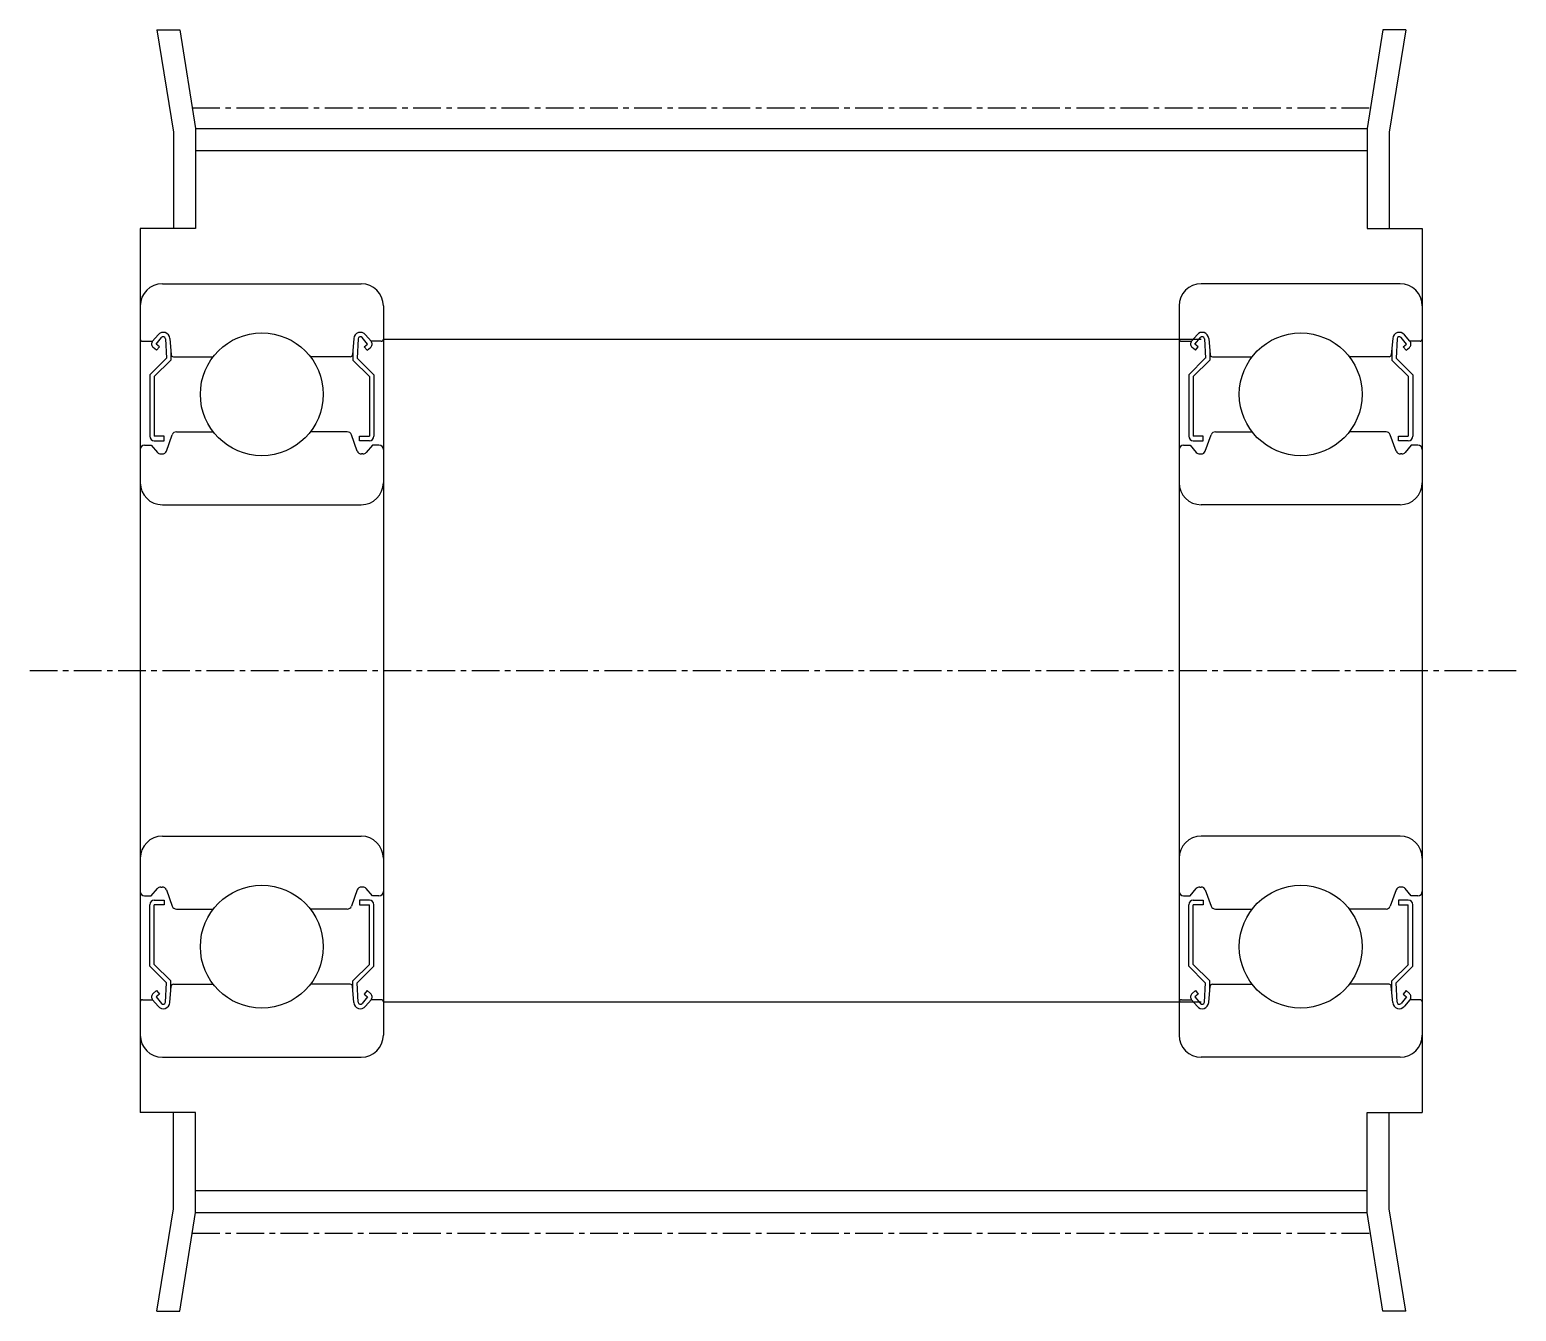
# Model space of a CAD drawing. Extents: x -286 to 31, y -73 to 81.
# Drawn here: x -36.6 to 30.7, y 22.9 to 80.9 of the extents above; entities outside this region: 2.
import ezdxf

# ---------------------------------------------------------------- set-up
doc = ezdxf.new("R2010")
doc.units = 0
doc.linetypes.add('CENTER', pattern=[2, 1.25, -0.25, 0.25, -0.25])
doc.layers.get('0').update_dxf_attribs({"linetype": 'CONTINUOUS'})
doc.layers.add('CENTER', color=1, linetype='CENTER')

# ---------------------------------------------------------------- blocks, each defined once
blk = doc.blocks.new('*U8')
at = {"color": 7, "linetype": 'CONTINUOUS'}
blk.add_text('AHTFW16-T10500-15', height=6, dxfattribs=at).set_placement((-286.141, -72.818))

msp = doc.modelspace()

# ---------------------------------------------------------------- linework, layer by layer
for p, q in [((-30.798, 80.914), (-30.051, 76.271)), ((-30.798, 80.914), (-29.767, 80.914)), ((-29.767, 80.914), (-29.051, 76.439)), ((24.666, 80.914), (23.949, 76.439)), ((25.697, 80.914), (24.666, 80.914)), ((25.697, 80.914), (24.949, 76.271)), ((-30.051, 76.271), (-30.051, 71.914)), ((-29.051, 76.439), (-29.051, 71.914)), ((-29.051, 76.439), (23.949, 76.439)), ((23.949, 76.439), (23.949, 71.914)), ((24.949, 76.271), (24.949, 71.914)), ((-29.051, 75.444), (23.949, 75.444)), ((-29.051, 71.914), (-31.551, 71.914)), ((23.949, 71.914), (26.449, 71.914)), ((-30.551, 69.414), (-21.551, 69.414)), ((25.449, 69.414), (16.449, 69.414)), ((-20.551, 68.414), (-20.551, 35.414)), ((15.449, 68.414), (15.449, 35.414)), ((-31.451, 66.814), (-30.99, 66.814)), ((-30.99, 66.814), (-30.741, 67.111)), ((-30.837, 66.685), (-30.587, 66.983)), ((-30.685, 66.557), (-30.837, 66.685)), ((-30.411, 66.924), (-30.367, 66.047)), ((-30.212, 66.945), (-30.148, 66.205)), ((-21.889, 66.945), (-21.953, 66.205)), ((-21.69, 66.924), (-21.734, 66.047)), ((-21.264, 66.685), (-21.514, 66.983)), ((-21.417, 66.557), (-21.264, 66.685)), ((-21.111, 66.814), (-21.36, 67.111)), ((-20.651, 66.814), (-21.111, 66.814)), ((-20.551, 66.914), (16.449, 66.914)), ((15.549, 66.814), (16.01, 66.814)), ((16.01, 66.814), (16.259, 67.111)), ((16.163, 66.685), (16.413, 66.983)), ((16.315, 66.557), (16.163, 66.685)), ((16.589, 66.924), (16.633, 66.047)), ((16.788, 66.945), (16.852, 66.205)), ((25.111, 66.945), (25.047, 66.205)), ((25.31, 66.924), (25.266, 66.047)), ((25.736, 66.685), (25.486, 66.983)), ((25.583, 66.557), (25.736, 66.685)), ((25.889, 66.814), (25.64, 67.111)), ((26.349, 66.814), (25.889, 66.814)), ((-30.368, 66.047), (-31.118, 65.297)), ((-30.813, 66.404), (-30.966, 66.532)), ((-30.168, 65.964), (-30.918, 65.214)), ((-30.812, 66.404), (-30.684, 66.557)), ((-30.168, 66.434), (-30.168, 65.964)), ((-30.048, 66.114), (-28.248, 66.114)), ((-22.053, 66.114), (-23.853, 66.114)), ((-21.934, 66.434), (-21.934, 65.964)), ((-21.934, 65.964), (-21.183, 65.214)), ((-21.733, 66.047), (-20.983, 65.297)), ((-21.289, 66.404), (-21.417, 66.557)), ((-21.288, 66.404), (-21.135, 66.532)), ((16.632, 66.047), (15.882, 65.297)), ((16.187, 66.404), (16.034, 66.532)), ((16.832, 65.964), (16.082, 65.214)), ((16.188, 66.404), (16.315, 66.557)), ((16.832, 66.434), (16.832, 65.964)), ((16.952, 66.114), (18.752, 66.114)), ((24.947, 66.114), (23.147, 66.114)), ((25.066, 66.434), (25.066, 65.964)), ((25.066, 65.964), (25.817, 65.214)), ((25.267, 66.047), (26.017, 65.297)), ((25.711, 66.404), (25.583, 66.557)), ((25.712, 66.404), (25.865, 66.532)), ((-31.118, 65.297), (-31.118, 62.514)), ((-20.984, 65.297), (-20.984, 62.514)), ((15.882, 65.297), (15.882, 62.514)), ((26.016, 65.297), (26.016, 62.514)), ((-30.918, 65.214), (-30.918, 62.514)), ((-21.184, 65.214), (-21.184, 62.514)), ((16.082, 65.214), (16.082, 62.514)), ((25.816, 65.214), (25.816, 62.514)), ((-30.369, 61.845), (-30.1, 62.582)), ((-29.912, 62.714), (-28.248, 62.714)), ((-22.189, 62.714), (-23.853, 62.714)), ((-21.732, 61.845), (-22.001, 62.582)), ((16.631, 61.845), (16.9, 62.582)), ((17.088, 62.714), (18.752, 62.714)), ((24.811, 62.714), (23.147, 62.714)), ((25.268, 61.845), (24.999, 62.582)), ((-31.351, 62.114), (-31.051, 62.114)), ((-31.05, 62.114), (-30.775, 61.785)), ((-30.468, 62.514), (-30.918, 62.514)), ((-30.918, 62.314), (-30.468, 62.314)), ((-30.468, 62.314), (-30.468, 62.514)), ((-21.634, 62.514), (-21.184, 62.514)), ((-21.634, 62.314), (-21.634, 62.514)), ((-21.184, 62.314), (-21.634, 62.314)), ((-21.051, 62.114), (-21.326, 61.785)), ((-20.751, 62.114), (-21.051, 62.114)), ((15.649, 62.114), (15.949, 62.114)), ((15.95, 62.114), (16.225, 61.785)), ((16.532, 62.514), (16.082, 62.514)), ((16.082, 62.314), (16.532, 62.314)), ((16.532, 62.314), (16.532, 62.514)), ((25.366, 62.314), (25.366, 62.514)), ((25.366, 62.514), (25.816, 62.514)), ((25.816, 62.314), (25.366, 62.314)), ((25.949, 62.114), (25.674, 61.785)), ((26.249, 62.114), (25.949, 62.114)), ((-30.622, 61.714), (-30.557, 61.714)), ((-21.479, 61.714), (-21.544, 61.714)), ((16.378, 61.714), (16.443, 61.714)), ((25.521, 61.714), (25.456, 61.714)), ((-30.551, 59.414), (-21.551, 59.414)), ((25.449, 59.414), (16.449, 59.414)), ((-30.551, 44.414), (-21.551, 44.414)), ((25.449, 44.414), (16.449, 44.414)), ((-31.351, 41.714), (-31.051, 41.714)), ((-31.05, 41.714), (-30.775, 42.042)), ((-30.622, 42.114), (-30.557, 42.114)), ((-30.369, 41.982), (-30.1, 41.245)), ((-21.732, 41.982), (-22.001, 41.245)), ((-21.479, 42.114), (-21.544, 42.114)), ((-21.051, 41.714), (-21.326, 42.042)), ((-20.751, 41.714), (-21.051, 41.714)), ((15.649, 41.714), (15.949, 41.714)), ((15.95, 41.714), (16.225, 42.042)), ((16.378, 42.114), (16.443, 42.114)), ((16.631, 41.982), (16.9, 41.245)), ((25.268, 41.982), (24.999, 41.245)), ((25.521, 42.114), (25.456, 42.114)), ((25.949, 41.714), (25.674, 42.042)), ((26.249, 41.714), (25.949, 41.714)), ((-31.118, 38.531), (-31.118, 41.314)), ((-30.918, 41.514), (-30.468, 41.514)), ((-30.468, 41.314), (-30.918, 41.314)), ((-30.918, 38.614), (-30.918, 41.314)), ((-30.468, 41.514), (-30.468, 41.314)), ((-29.912, 41.114), (-28.248, 41.114)), ((-22.189, 41.114), (-23.853, 41.114)), ((-21.634, 41.514), (-21.634, 41.314)), ((-21.184, 41.514), (-21.634, 41.514)), ((-21.634, 41.314), (-21.184, 41.314)), ((-21.184, 38.614), (-21.184, 41.314)), ((-20.984, 38.531), (-20.984, 41.314)), ((15.882, 38.531), (15.882, 41.314)), ((16.082, 41.514), (16.532, 41.514)), ((16.082, 38.614), (16.082, 41.314)), ((16.532, 41.314), (16.082, 41.314)), ((16.532, 41.514), (16.532, 41.314)), ((17.088, 41.114), (18.752, 41.114)), ((24.811, 41.114), (23.147, 41.114)), ((25.816, 41.514), (25.366, 41.514)), ((25.366, 41.514), (25.366, 41.314)), ((25.366, 41.314), (25.816, 41.314)), ((25.816, 38.614), (25.816, 41.314)), ((26.016, 38.531), (26.016, 41.314)), ((-30.368, 37.781), (-31.118, 38.531)), ((-30.168, 37.864), (-30.918, 38.614)), ((-21.934, 37.864), (-21.183, 38.614)), ((-21.733, 37.781), (-20.983, 38.531)), ((16.632, 37.781), (15.882, 38.531)), ((16.832, 37.864), (16.082, 38.614)), ((25.066, 37.864), (25.817, 38.614)), ((25.267, 37.781), (26.017, 38.531)), ((-30.411, 36.904), (-30.367, 37.781)), ((-30.168, 37.394), (-30.168, 37.864)), ((-30.048, 37.714), (-28.248, 37.714)), ((-22.053, 37.714), (-23.853, 37.714)), ((-21.934, 37.394), (-21.934, 37.864)), ((-21.69, 36.904), (-21.734, 37.781)), ((16.589, 36.904), (16.633, 37.781)), ((16.832, 37.394), (16.832, 37.864)), ((16.952, 37.714), (18.752, 37.714)), ((24.947, 37.714), (23.147, 37.714)), ((25.066, 37.394), (25.066, 37.864)), ((25.31, 36.904), (25.266, 37.781)), ((-31.451, 37.014), (-30.99, 37.014)), ((-30.99, 37.014), (-30.741, 36.716)), ((-30.813, 37.424), (-30.966, 37.296)), ((-30.685, 37.271), (-30.837, 37.143)), ((-30.837, 37.143), (-30.587, 36.844)), ((-30.812, 37.424), (-30.684, 37.271)), ((-30.212, 36.883), (-30.148, 37.622)), ((-21.889, 36.883), (-21.953, 37.622)), ((-21.264, 37.143), (-21.514, 36.844)), ((-21.289, 37.424), (-21.417, 37.271)), ((-21.417, 37.271), (-21.264, 37.143)), ((-21.111, 37.014), (-21.36, 36.716)), ((-21.288, 37.424), (-21.135, 37.296)), ((-20.651, 37.014), (-21.111, 37.014)), ((15.549, 37.014), (16.01, 37.014)), ((16.01, 37.014), (16.259, 36.716)), ((16.187, 37.424), (16.034, 37.296)), ((16.315, 37.271), (16.163, 37.143)), ((16.163, 37.143), (16.413, 36.844)), ((16.188, 37.424), (16.315, 37.271)), ((16.788, 36.883), (16.852, 37.622)), ((25.111, 36.883), (25.047, 37.622)), ((25.736, 37.143), (25.486, 36.844)), ((25.711, 37.424), (25.583, 37.271)), ((25.583, 37.271), (25.736, 37.143)), ((25.889, 37.014), (25.64, 36.716)), ((25.712, 37.424), (25.865, 37.296)), ((26.349, 37.014), (25.889, 37.014)), ((-20.551, 36.914), (16.449, 36.914)), ((-30.551, 34.414), (-21.551, 34.414)), ((25.449, 34.414), (16.449, 34.414)), ((-29.051, 31.914), (-31.551, 31.914)), ((-30.051, 27.557), (-30.051, 31.914)), ((-29.051, 27.389), (-29.051, 31.914)), ((23.949, 27.389), (23.949, 31.914)), ((23.949, 31.914), (26.449, 31.914)), ((24.949, 27.557), (24.949, 31.914)), ((-29.051, 28.384), (23.949, 28.384)), ((-30.798, 22.914), (-30.051, 27.557)), ((-29.767, 22.914), (-29.051, 27.389)), ((-29.051, 27.389), (23.949, 27.389)), ((24.666, 22.914), (23.949, 27.389)), ((25.697, 22.914), (24.949, 27.557)), ((-30.798, 22.914), (-29.767, 22.914)), ((25.697, 22.914), (24.666, 22.914))]:
    msp.add_line(p, q)
at = {"color": 7, "linetype": 'CONTINUOUS'}
for p, q in [((-31.551, 71.914), (-31.551, 31.914)), ((26.449, 71.914), (26.449, 31.914))]:
    msp.add_line(p, q, dxfattribs=at)
for centre in [(-26.051, 64.414), (-26.051, 64.414), (20.949, 64.414), (20.949, 64.414), (-26.051, 39.414), (-26.051, 39.414), (20.949, 39.414), (20.949, 39.414)]:
    msp.add_circle(centre, 2.778)
for centre, radius, start, end in [((-30.551, 68.414), 1, 90, 180), ((-21.551, 68.414), 1, 0, 90), ((16.449, 68.414), 1, 90, 180), ((25.449, 68.414), 1, 360, 90), ((-31.451, 66.914), 0.1, 180, 270), ((-30.837, 66.685), 0.2, 140.00119, 230.08703), ((-30.511, 66.918), 0.3, 4.99683, 140.00119), ((-30.511, 66.919), 0.1, 2.81979, 140.00022), ((-21.59, 66.918), 0.3, 39.99881, 175.00317), ((-21.59, 66.919), 0.1, 39.99978, 177.18021), ((-21.264, 66.685), 0.2, 309.91297, 39.99881), ((-20.651, 66.914), 0.1, 270, 0), ((15.549, 66.914), 0.1, 180, 270), ((16.163, 66.685), 0.2, 140.00119, 230.08703), ((16.489, 66.918), 0.3, 4.99683, 140.00119), ((16.489, 66.919), 0.1, 2.81979, 140.00022), ((25.41, 66.918), 0.3, 39.99881, 175.00317), ((25.41, 66.919), 0.1, 39.99978, 177.18021), ((25.736, 66.685), 0.2, 309.91297, 39.99881), ((26.349, 66.914), 0.1, 270, 360), ((-30.048, 66.214), 0.1, 184.99683, 270), ((-22.053, 66.214), 0.1, 270, 355.00317), ((16.952, 66.214), 0.1, 184.99683, 270), ((24.947, 66.214), 0.1, 270, 355.00317), ((-29.912, 62.514), 0.2, 90, 159.99165), ((-22.189, 62.514), 0.2, 20.00835, 90), ((17.088, 62.514), 0.2, 90, 159.99165), ((24.811, 62.514), 0.2, 20.00835, 90), ((-31.351, 61.914), 0.2, 90, 180), ((-30.918, 62.514), 0.2, 180, 270), ((-21.184, 62.514), 0.2, 270, 0), ((-20.751, 61.914), 0.2, 0, 90), ((15.649, 61.914), 0.2, 90, 180), ((16.082, 62.514), 0.2, 180, 270), ((25.816, 62.514), 0.2, 270, 360), ((26.249, 61.914), 0.2, 360, 90), ((-30.622, 61.914), 0.2, 219.9952, 270), ((-30.557, 61.914), 0.2, 270, 339.99165), ((-21.544, 61.914), 0.2, 200.00835, 270), ((-21.479, 61.914), 0.2, 270, 320.0048), ((16.378, 61.914), 0.2, 219.9952, 270), ((16.443, 61.914), 0.2, 270, 339.99165), ((25.456, 61.914), 0.2, 200.00835, 270), ((25.521, 61.914), 0.2, 270, 320.0048), ((-30.551, 60.414), 1, 180, 270), ((-21.551, 60.414), 1, 270, 0), ((16.449, 60.414), 1, 180, 270), ((25.449, 60.414), 1, 270, 360), ((-30.551, 43.414), 1, 90, 180), ((-21.551, 43.414), 1, 0, 90), ((16.449, 43.414), 1, 90, 180), ((25.449, 43.414), 1, 360, 90), ((-31.351, 41.914), 0.2, 180, 270), ((-30.622, 41.914), 0.2, 90, 140.0048), ((-30.557, 41.914), 0.2, 20.00835, 90), ((-21.544, 41.914), 0.2, 90, 159.99165), ((-21.479, 41.914), 0.2, 39.9952, 90), ((-20.751, 41.914), 0.2, 270, 0), ((15.649, 41.914), 0.2, 180, 270), ((16.378, 41.914), 0.2, 90, 140.0048), ((16.443, 41.914), 0.2, 20.00835, 90), ((25.456, 41.914), 0.2, 90, 159.99165), ((25.521, 41.914), 0.2, 39.9952, 90), ((26.249, 41.914), 0.2, 270, 360), ((-30.918, 41.314), 0.2, 90, 180), ((-29.912, 41.314), 0.2, 200.00835, 270), ((-22.189, 41.314), 0.2, 270, 339.99165), ((-21.184, 41.314), 0.2, 0, 90), ((16.082, 41.314), 0.2, 90, 180), ((17.088, 41.314), 0.2, 200.00835, 270), ((24.811, 41.314), 0.2, 270, 339.99165), ((25.816, 41.314), 0.2, 360, 90), ((-30.048, 37.614), 0.1, 90, 175.00317), ((-22.053, 37.614), 0.1, 4.99683, 90), ((16.952, 37.614), 0.1, 90, 175.00317), ((24.947, 37.614), 0.1, 4.99683, 90), ((-31.451, 36.914), 0.1, 90, 180), ((-30.837, 37.142), 0.2, 129.91297, 219.99881), ((-21.264, 37.142), 0.2, 320.00119, 50.08703), ((-20.651, 36.914), 0.1, 0, 90), ((15.549, 36.914), 0.1, 90, 180), ((16.163, 37.142), 0.2, 129.91297, 219.99881), ((25.736, 37.142), 0.2, 320.00119, 50.08703), ((26.349, 36.914), 0.1, 360, 90), ((-30.511, 36.909), 0.3, 219.99881, 355.00317), ((-30.511, 36.909), 0.1, 219.99978, 357.18021), ((-21.59, 36.909), 0.3, 184.99683, 320.00119), ((-21.59, 36.909), 0.1, 182.81979, 320.00022), ((16.489, 36.909), 0.3, 219.99881, 355.00317), ((16.489, 36.909), 0.1, 219.99978, 357.18021), ((25.41, 36.909), 0.3, 184.99683, 320.00119), ((25.41, 36.909), 0.1, 182.81979, 320.00022), ((-30.551, 35.414), 1, 180, 270), ((-21.551, 35.414), 1, 270, 0), ((16.449, 35.414), 1, 180, 270), ((25.449, 35.414), 1, 270, 360)]:
    msp.add_arc(centre, radius, start, end)
at = {"layer": 'CENTER', "color": 1, "linetype": 'CENTER'}
for p, q in [((-29.201, 77.379), (24.098, 77.379)), ((-36.551, 51.914), (30.699, 51.914)), ((-29.201, 26.449), (24.098, 26.449))]:
    msp.add_line(p, q, dxfattribs=at)

# ---------------------------------------------------------------- block references
at = {"color": 7, "linetype": 'CONTINUOUS'}
msp.add_blockref('*U8', (0, 0), dxfattribs=at)

# ---------------------------------------------------------------- texts
msp.add_text('AHTFW16-T10500-15', height=6, dxfattribs=at).set_placement((-285.987, -60.81))

doc.saveas('drawing.dxf')
